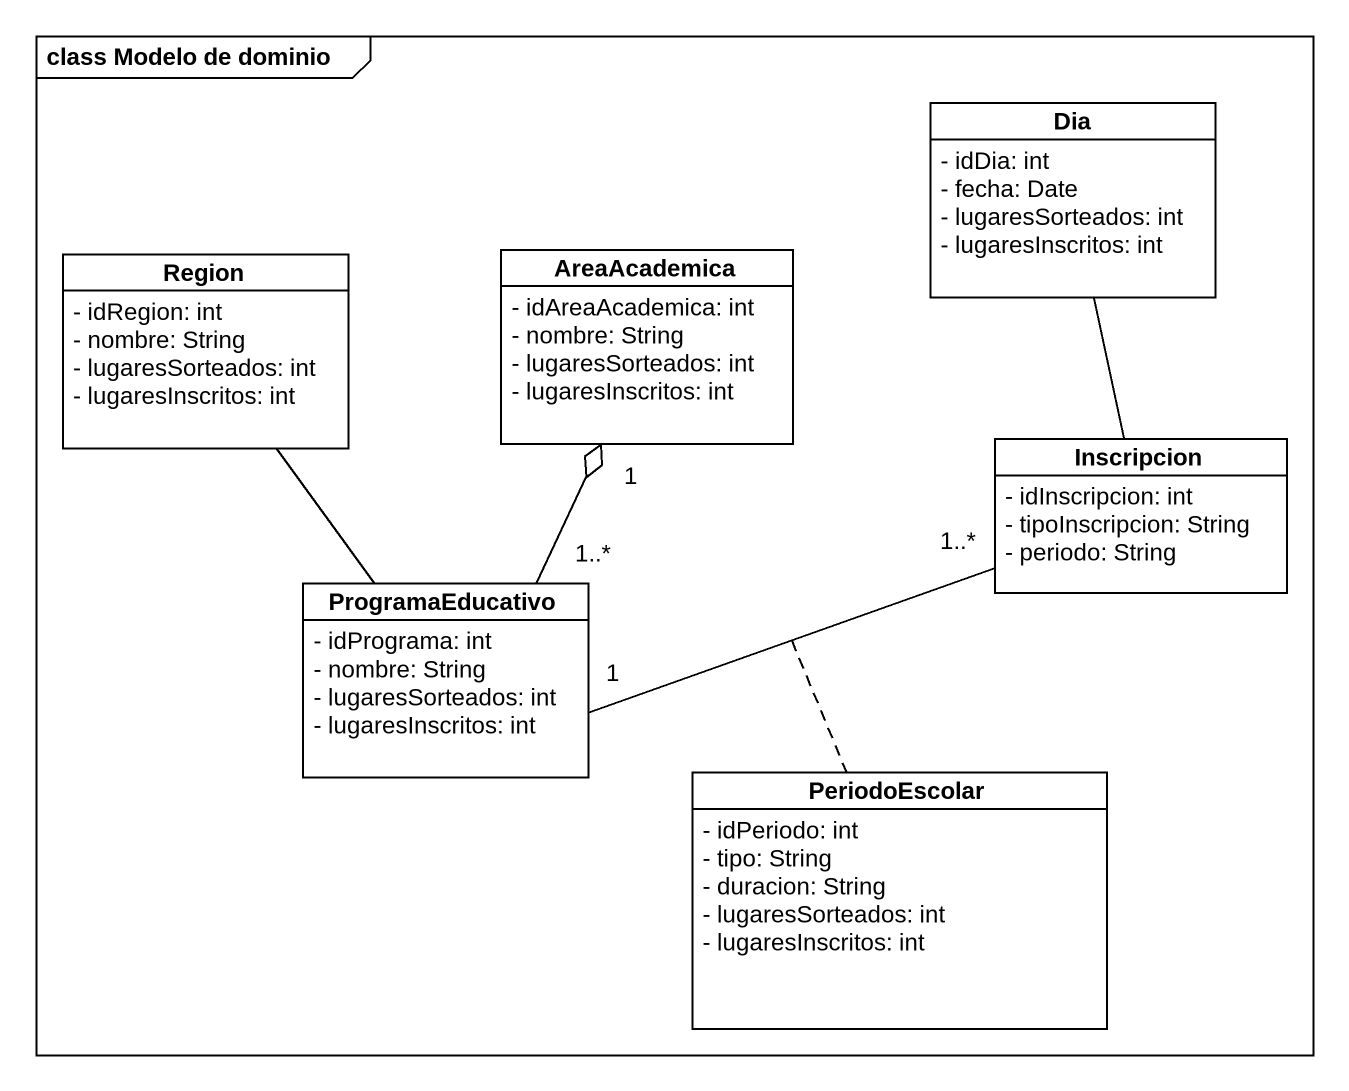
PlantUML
@startuml
mainframe class Modelo de dominio
hide circle
hide empty members
skinparam classAttributeIconSize 0
class Dia {
  - idDia: int
  - fecha: Date
  - lugaresSorteados: int
  - lugaresInscritos: int
}
class Region {
  - idRegion: int
  - nombre: String
  - lugaresSorteados: int
  - lugaresInscritos: int
}
class AreaAcademica {
  - idAreaAcademica: int
  - nombre: String
  - lugaresSorteados: int
  - lugaresInscritos: int
}
class Inscripcion {
  - idInscripcion: int
  - tipoInscripcion: String
  - periodo: String
}
class ProgramaEducativo {
  - idPrograma: int
  - nombre: String
  - lugaresSorteados: int
  - lugaresInscritos: int
}
class PeriodoEscolar {
  - idPeriodo: int
  - tipo: String
  - duracion: String
  - lugaresSorteados: int
  - lugaresInscritos: int
}
Inscripcion -up- Dia
ProgramaEducativo -up- Region
ProgramaEducativo "1..*" -up-o "1" AreaAcademica
ProgramaEducativo "1" -right- "1..*" Inscripcion
(ProgramaEducativo, Inscripcion) .. PeriodoEscolar
@enduml
